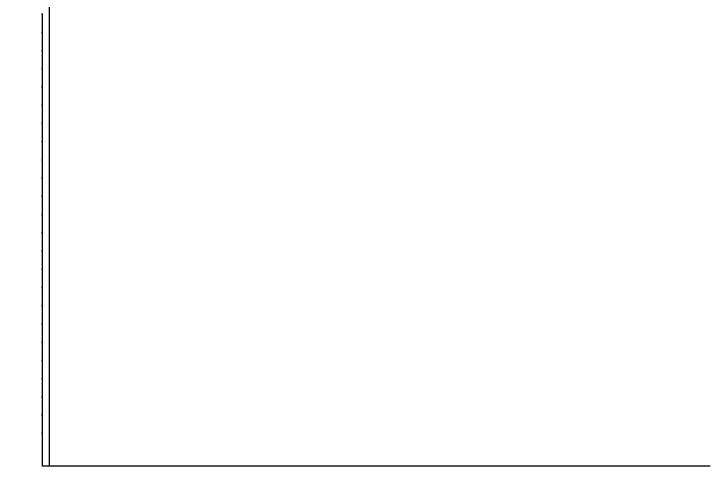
# Model space of a CAD drawing. Header units: inches. Extents: x 21 to 32698, y 13 to 3712.
# Drawn here: x 4631.8 to 4878.1, y 1352.1 to 1512.1 of the extents above; entities that cross this region are included whole.
import ezdxf

# ---------------------------------------------------------------- set-up
doc = ezdxf.new("R2010")
doc.units = ezdxf.units.IN
doc.header["$MEASUREMENT"] = 0
doc.linetypes.add('DOT', pattern=[6.35, 0, -6.35])
for name, color, linetype, lineweight in [('Z_MİM_-KM-BEAM-RAY', 8, 'DOT', 25), ('Z_MİM_-KM-Gor-15', 8, 'Continuous', 25), ('Z_MİM_-KM-WALL-PL', 8, 'Continuous', 25), ('Z_MİM_-KM-WALL-PLASTER', 8, 'Continuous', 25), ('Z_MİM_00', 8, 'Continuous', 25)]:
    doc.layers.add(name, color=color, linetype=linetype, lineweight=lineweight)

# ---------------------------------------------------------------- blocks, each defined once
blk = doc.blocks.new('-KM- AL-2 EĞİMLİ CEPHE')
at = {"layer": 'Z_MİM_-KM-Gor-15'}
blk.add_line((-491.22, -0.21, 0), (-727.56, -0.21, 0), dxfattribs=at)
blk = doc.blocks.new('-KM_Kiriş İzi_ZK')
at = {"layer": 'Z_MİM_-KM-BEAM-RAY'}
blk.add_line((1310, 530), (1310, 370), dxfattribs=at)

msp = doc.modelspace()

# ---------------------------------------------------------------- linework, layer by layer
at = {"layer": 'Z_MİM_-KM-WALL-PL'}
msp.add_line((4641.76, 1512.08), (4641.76, 1352.08), dxfattribs=at)
at = {"layer": 'Z_MİM_-KM-WALL-PLASTER'}
msp.add_lwpolyline([(3041.76, 1664.58), (4644.26, 1664.58), (4644.26, 1352.08)], dxfattribs=at)

# ---------------------------------------------------------------- block references
at = {"layer": 'Z_MİM_-KM-BEAM-RAY'}
msp.add_blockref('-KM_Kiriş İzi_ZK', (3331.71, 982.08), dxfattribs=at)
at = {"layer": 'Z_MİM_00'}
msp.add_blockref('-KM- AL-2 EĞİMLİ CEPHE', (5369.32, 1352.3), dxfattribs=at)

doc.saveas('drawing.dxf')
